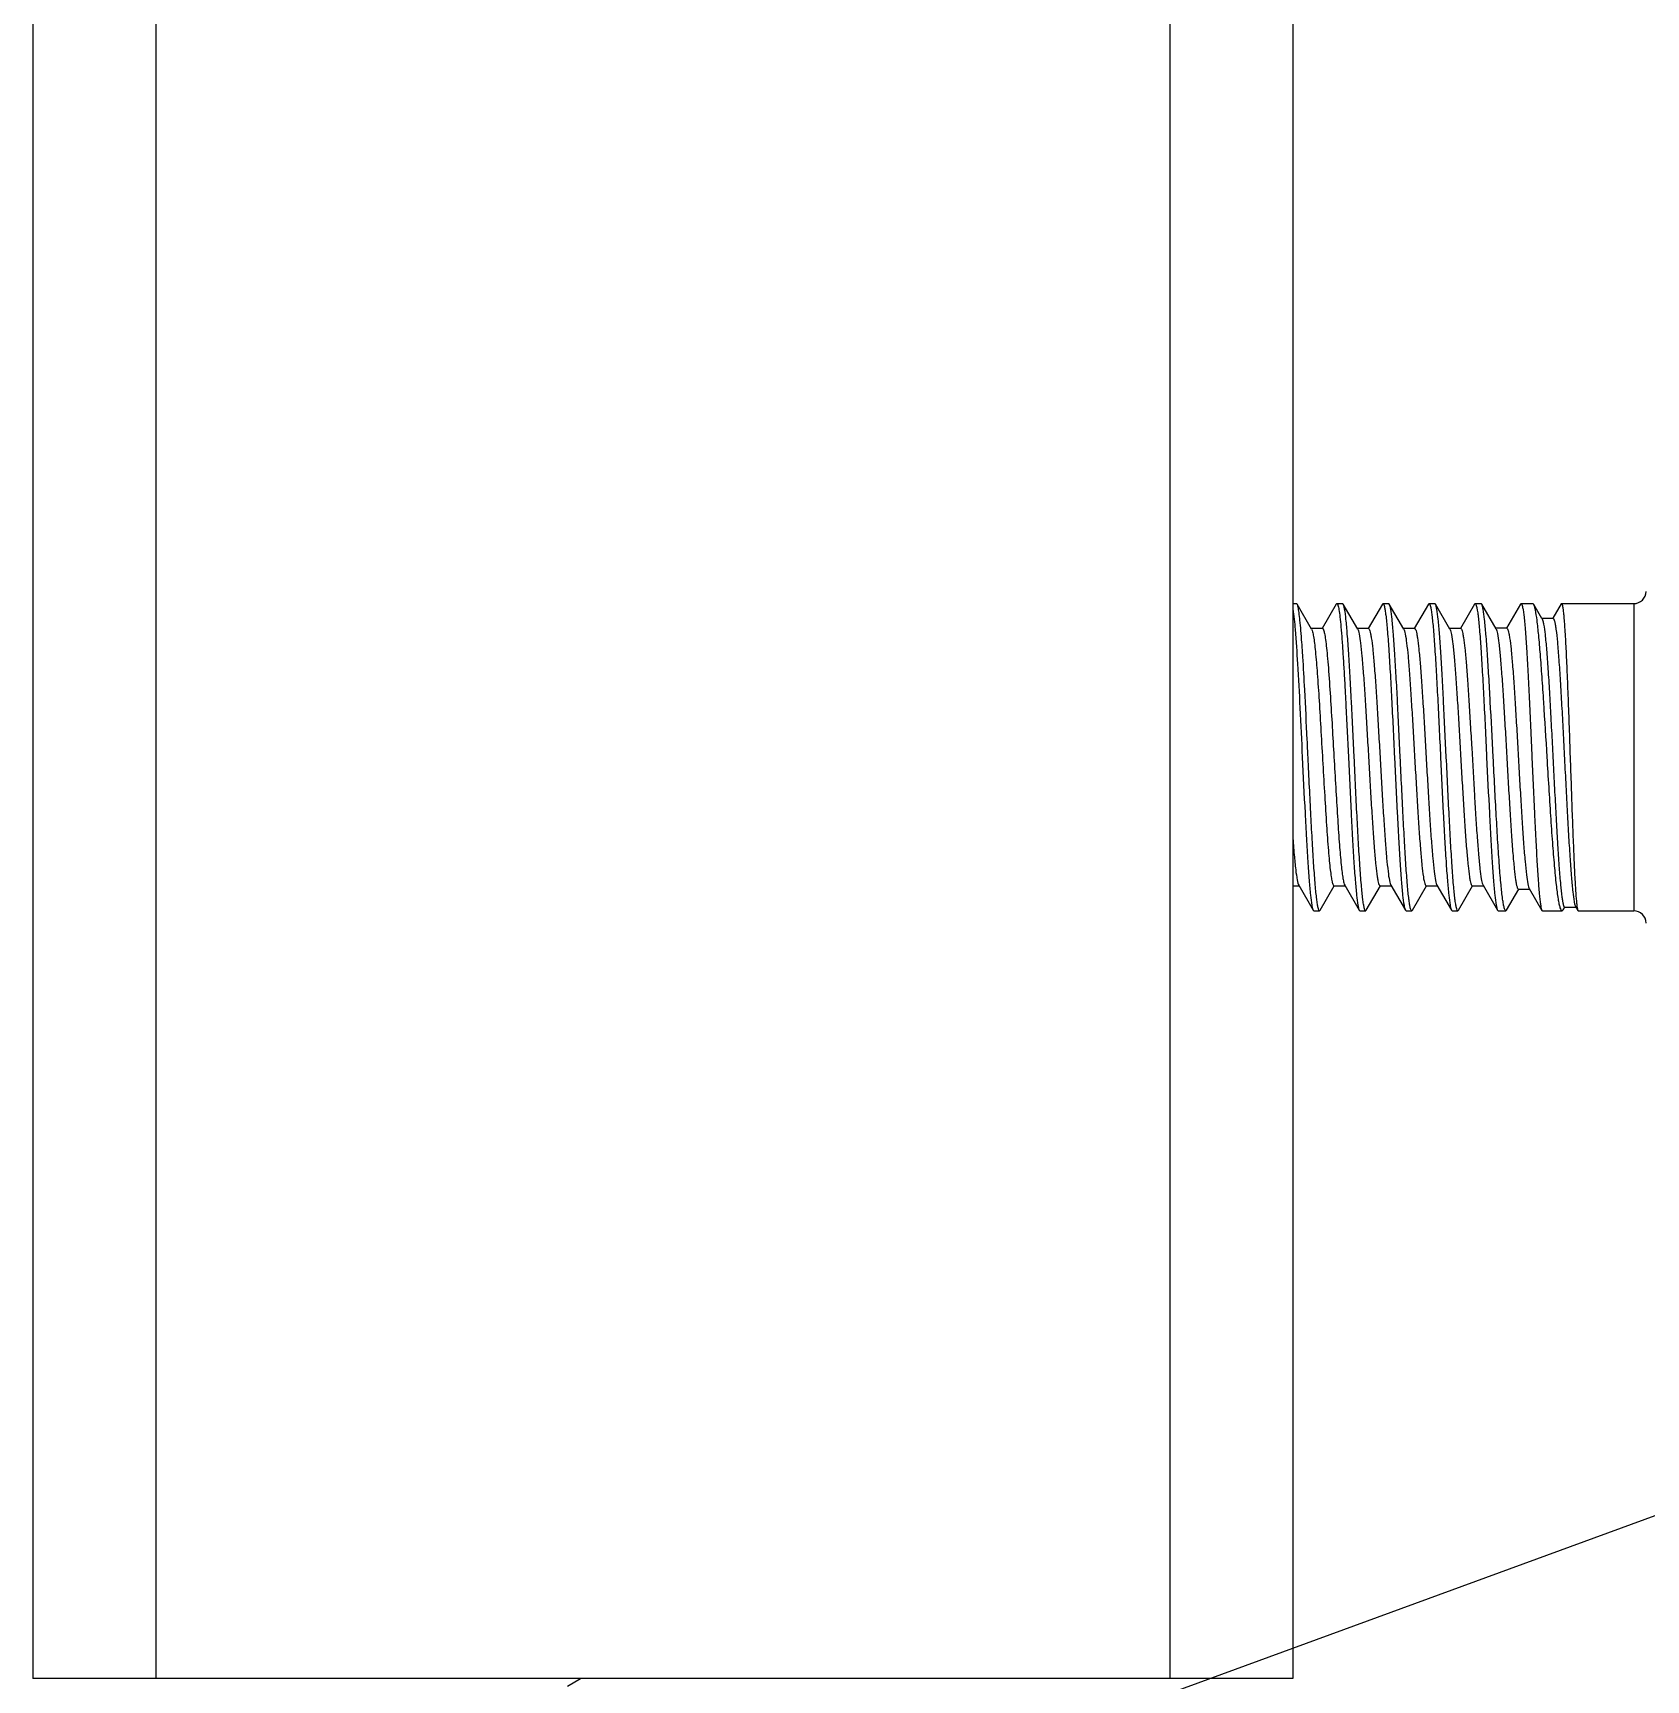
# Model space of a CAD drawing. Extents: x 4995099 to 5303443, y 4627657 to 4889583.
# Drawn here: x 5043712 to 5044493, y 4749247 to 4750045 of the extents above; entities that cross this region are included whole.
import ezdxf

# ---------------------------------------------------------------- set-up
doc = ezdxf.new("R2010")
doc.units = 0
doc.header["$LTSCALE"] = 1000
doc.header["$MEASUREMENT"] = 0
doc.layers.get('0').update_dxf_attribs({"color": 4, "linetype": 'CONTINUOUS'})

msp = doc.modelspace()

# ---------------------------------------------------------------- linework, layer by layer
at = {"linetype": 'Continuous'}
for p, q in [((5043711.9, 4754204.45), (5043711.9, 4749248.02)), ((5043771.43, 4754204.45), (5043771.43, 4749248.02)), ((5044262.57, 4754204.45), (5044262.57, 4749248.02)), ((5044322.1, 4754204.45), (5044322.1, 4749248.02)), ((5044322.1, 4749768.92), (5044323.96, 4749768.92)), ((5044331.27, 4749756.57), (5044324.25, 4749768.67)), ((5044343.2, 4749768.67), (5044336.33, 4749756.87)), ((5044343.2, 4749768.67), (5044343.49, 4749768.92)), ((5044343.49, 4749768.92), (5044346.28, 4749768.92)), ((5044346.58, 4749768.67), (5044346.28, 4749768.92)), ((5044353.59, 4749756.57), (5044346.58, 4749768.67)), ((5044365.52, 4749768.67), (5044358.65, 4749756.87)), ((5044365.52, 4749768.67), (5044365.81, 4749768.92)), ((5044365.81, 4749768.92), (5044368.61, 4749768.92)), ((5044368.9, 4749768.67), (5044368.61, 4749768.92)), ((5044375.92, 4749756.57), (5044368.9, 4749768.67)), ((5044387.85, 4749768.67), (5044380.98, 4749756.87)), ((5044387.85, 4749768.67), (5044388.14, 4749768.92)), ((5044388.14, 4749768.92), (5044390.93, 4749768.92)), ((5044391.23, 4749768.67), (5044390.93, 4749768.92)), ((5044398.24, 4749756.57), (5044391.23, 4749768.67)), ((5044410.17, 4749768.67), (5044403.3, 4749756.87)), ((5044410.17, 4749768.67), (5044410.46, 4749768.92)), ((5044410.46, 4749768.92), (5044413.33, 4749768.92)), ((5044413.64, 4749768.65), (5044413.32, 4749768.92)), ((5044420.58, 4749756.68), (5044413.64, 4749768.65)), ((5044432.44, 4749768.69), (5044425.64, 4749756.99)), ((5044432.44, 4749768.69), (5044432.72, 4749768.92)), ((5044432.72, 4749768.92), (5044438.4, 4749768.92)), ((5044438.84, 4749768.55), (5044438.4, 4749768.92)), ((5044442.78, 4749761.76), (5044438.84, 4749768.55)), ((5044452.11, 4749768.77), (5044448.07, 4749761.83)), ((5044452.11, 4749768.77), (5044452.28, 4749768.92)), ((5044452.28, 4749768.92), (5044487.3, 4749768.92)), ((5044487.3, 4749768.92), (5044487.3, 4749620.09)), ((5044336.5, 4749756.87), (5044331.09, 4749756.87)), ((5044358.83, 4749756.87), (5044353.42, 4749756.87)), ((5044381.15, 4749756.87), (5044375.74, 4749756.87)), ((5044403.47, 4749756.87), (5044398.07, 4749756.87)), ((5044398.24, 4749756.57), (5044398.31, 4749756.43)), ((5044425.81, 4749756.99), (5044420.4, 4749756.99)), ((5044448.2, 4749761.76), (5044442.78, 4749761.76)), ((5044442.94, 4749761.48), (5044442.78, 4749761.76)), ((5044448.07, 4749761.83), (5044448.03, 4749761.76)), ((5044322.1, 4749632.15), (5044325.16, 4749632.15)), ((5044324.99, 4749632.45), (5044332.03, 4749620.35)), ((5044335.42, 4749620.35), (5044342.26, 4749632.15)), ((5044342.08, 4749632.15), (5044347.49, 4749632.15)), ((5044347.32, 4749632.45), (5044354.36, 4749620.35)), ((5044357.74, 4749620.35), (5044364.58, 4749632.15)), ((5044364.41, 4749632.15), (5044369.81, 4749632.15)), ((5044369.64, 4749632.45), (5044376.68, 4749620.35)), ((5044380.06, 4749620.35), (5044386.91, 4749632.15)), ((5044386.73, 4749632.15), (5044392.14, 4749632.15)), ((5044391.96, 4749632.45), (5044399.01, 4749620.35)), ((5044402.39, 4749620.35), (5044409.23, 4749632.15)), ((5044409.06, 4749632.15), (5044414.46, 4749632.15)), ((5044414.13, 4749632.79), (5044414.29, 4749632.45)), ((5044414.29, 4749632.45), (5044421.33, 4749620.35)), ((5044425.71, 4749620.41), (5044431.59, 4749630.55)), ((5044431.42, 4749630.55), (5044436.83, 4749630.55)), ((5044436.66, 4749630.84), (5044442.8, 4749620.29)), ((5044332.03, 4749620.35), (5044332.33, 4749620.09)), ((5044332.33, 4749620.09), (5044335.12, 4749620.09)), ((5044335.42, 4749620.35), (5044335.12, 4749620.09)), ((5044354.36, 4749620.35), (5044354.65, 4749620.09)), ((5044354.65, 4749620.09), (5044357.45, 4749620.09)), ((5044357.74, 4749620.35), (5044357.45, 4749620.09)), ((5044376.68, 4749620.35), (5044376.98, 4749620.09)), ((5044376.98, 4749620.09), (5044379.77, 4749620.09)), ((5044380.06, 4749620.35), (5044379.77, 4749620.09)), ((5044399.01, 4749620.35), (5044399.3, 4749620.09)), ((5044399.3, 4749620.09), (5044402.1, 4749620.09)), ((5044402.39, 4749620.35), (5044402.1, 4749620.09)), ((5044421.33, 4749620.35), (5044421.62, 4749620.09)), ((5044421.62, 4749620.09), (5044425.34, 4749620.09)), ((5044425.71, 4749620.41), (5044425.34, 4749620.09)), ((5044442.8, 4749620.29), (5044443.02, 4749620.09)), ((5044443.02, 4749620.09), (5044452.65, 4749620.09)), ((5044453.17, 4749620.55), (5044452.65, 4749620.09)), ((5044453.17, 4749620.55), (5044453.92, 4749621.83)), ((5044453.81, 4749621.9), (5044459.24, 4749621.9)), ((5044459.09, 4749622.16), (5044460.22, 4749620.21)), ((5044460.22, 4749620.21), (5044460.35, 4749620.09)), ((5044460.35, 4749620.09), (5044487.3, 4749620.09)), ((5044322.1, 4749248.02), (5043711.9, 4749248.02)), ((5043970.79, 4749244.36), (5043977.11, 4749248.02))]:
    msp.add_line(p, q, dxfattribs=at)
msp.add_lwpolyline([(5044153.32, 4749200.87), (5045316.13, 4749626.82)])
for centre, start, end in [((5044487.3, 4749774.88), 270, 0), ((5044487.3, 4749614.14), 0, 90)]:
    msp.add_arc(centre, 5.95, start, end, dxfattribs=at)
for points, knots in [([(5044322.1, 4749766.37), (5044322.71, 4749763.06), (5044323.47, 4749754.17), (5044324.57, 4749738.19), (5044325.64, 4749717.57), (5044326.36, 4749702.48), (5044326.74, 4749694.51)], [0, 0, 0, 0, 0.140047, 0.370694, 0.667791, 1, 1, 1, 1]), ([(5044324.25, 4749768.67), (5044324.23, 4749768.71), (5044324.16, 4749768.82), (5044324.05, 4749768.92), (5044323.96, 4749768.92)], [0, 0, 0, 0, 0.33644, 1, 1, 1, 1]), ([(5044327.93, 4749727.19), (5044327.64, 4749732.52), (5044327.22, 4749740.14), (5044326.58, 4749749.73), (5044326.13, 4749755.62), (5044325.68, 4749760.48), (5044325.26, 4749764.27), (5044324.81, 4749766.87), (5044324.5, 4749768.24), (5044324.25, 4749768.67)], [0, 0, 0, 0, 0.384278, 0.548795, 0.691198, 0.809122, 0.900672, 0.964483, 1, 1, 1, 1]), ([(5044343.49, 4749768.92), (5044343.59, 4749768.92), (5044343.83, 4749768.66), (5044344.16, 4749767.72), (5044344.59, 4749765.59), (5044345.04, 4749762.07), (5044345.53, 4749757.23), (5044346.01, 4749751.17), (5044346.49, 4749744.01), (5044346.98, 4749735.9), (5044347.3, 4749730.18), (5044347.45, 4749727.19)], [0, 0, 0, 0, 0.007293, 0.021459, 0.073997, 0.159035, 0.275243, 0.420481, 0.591942, 0.786408, 1, 1, 1, 1]), ([(5044351.87, 4749694.51), (5044351.43, 4749703.53), (5044350.81, 4749716.67), (5044349.92, 4749733.47), (5044349.28, 4749744.34), (5044348.64, 4749753.49), (5044348.01, 4749760.61), (5044347.47, 4749765.16), (5044346.98, 4749767.58), (5044346.74, 4749768.4), (5044346.58, 4749768.67)], [0, 0, 0, 0, 0.363934, 0.530187, 0.678191, 0.802879, 0.899992, 0.966292, 0.987243, 1, 1, 1, 1]), ([(5044365.81, 4749768.92), (5044365.98, 4749768.92), (5044366.31, 4749768.32), (5044366.57, 4749767.31), (5044366.92, 4749765.48), (5044367.24, 4749763.05), (5044367.59, 4749759.93), (5044368.08, 4749754.56), (5044368.67, 4749746.46), (5044369.35, 4749735.33), (5044370.03, 4749722.62), (5044370.71, 4749708.84), (5044371.16, 4749699.35), (5044371.39, 4749694.51)], [0, 0, 0, 0, 0.006687, 0.021748, 0.045922, 0.079138, 0.121135, 0.17154, 0.295605, 0.446631, 0.618866, 0.805704, 1, 1, 1, 1]), ([(5044374.19, 4749694.51), (5044373.76, 4749703.53), (5044373.13, 4749716.67), (5044372.24, 4749733.47), (5044371.6, 4749744.34), (5044370.97, 4749753.49), (5044370.33, 4749760.61), (5044369.8, 4749765.16), (5044369.3, 4749767.58), (5044369.06, 4749768.4), (5044368.9, 4749768.67)], [0, 0, 0, 0, 0.363936, 0.530191, 0.678194, 0.802878, 0.899991, 0.966291, 0.987243, 1, 1, 1, 1]), ([(5044388.14, 4749768.92), (5044388.3, 4749768.92), (5044388.63, 4749768.32), (5044388.89, 4749767.31), (5044389.24, 4749765.48), (5044389.57, 4749763.05), (5044389.91, 4749759.93), (5044390.4, 4749754.56), (5044390.99, 4749746.46), (5044391.67, 4749735.33), (5044392.35, 4749722.62), (5044393.03, 4749708.84), (5044393.49, 4749699.35), (5044393.72, 4749694.51)], [0, 0, 0, 0, 0.006686, 0.021748, 0.045922, 0.079137, 0.121134, 0.171539, 0.2956, 0.446625, 0.618862, 0.805702, 1, 1, 1, 1]), ([(5044396.51, 4749694.51), (5044396.08, 4749703.53), (5044395.46, 4749716.67), (5044394.57, 4749733.47), (5044393.92, 4749744.34), (5044393.29, 4749753.49), (5044392.66, 4749760.61), (5044392.12, 4749765.16), (5044391.63, 4749767.58), (5044391.39, 4749768.4), (5044391.23, 4749768.67)], [0, 0, 0, 0, 0.363938, 0.530193, 0.678196, 0.802878, 0.89999, 0.96629, 0.987243, 1, 1, 1, 1]), ([(5044410.46, 4749768.92), (5044410.63, 4749768.92), (5044410.96, 4749768.32), (5044411.22, 4749767.31), (5044411.57, 4749765.48), (5044411.89, 4749763.05), (5044412.24, 4749759.93), (5044412.73, 4749754.56), (5044413.32, 4749746.46), (5044413.99, 4749735.33), (5044414.68, 4749722.62), (5044415.36, 4749708.84), (5044415.81, 4749699.35), (5044416.04, 4749694.51)], [0, 0, 0, 0, 0.006686, 0.021748, 0.045923, 0.079138, 0.121135, 0.171539, 0.295599, 0.446623, 0.618861, 0.805701, 1, 1, 1, 1]), ([(5044419.21, 4749694.51), (5044418.75, 4749703.51), (5044418.08, 4749716.63), (5044417.13, 4749733.4), (5044416.45, 4749744.26), (5044415.79, 4749753.42), (5044415.12, 4749760.54), (5044414.57, 4749765.11), (5044414.05, 4749767.55), (5044413.8, 4749768.37), (5044413.64, 4749768.65)], [0, 0, 0, 0, 0.36329, 0.529314, 0.6772, 0.8019, 0.899174, 0.965796, 0.986969, 1, 1, 1, 1]), ([(5044432.72, 4749768.92), (5044432.88, 4749768.92), (5044433.2, 4749768.32), (5044433.45, 4749767.31), (5044433.79, 4749765.48), (5044434.1, 4749763.05), (5044434.43, 4749759.93), (5044434.89, 4749754.56), (5044435.45, 4749746.46), (5044436.09, 4749735.33), (5044436.73, 4749722.62), (5044437.36, 4749708.84), (5044437.78, 4749699.35), (5044438, 4749694.51)], [0, 0, 0, 0, 0.006577, 0.021598, 0.045743, 0.078947, 0.120936, 0.171341, 0.295421, 0.446481, 0.618759, 0.805647, 1, 1, 1, 1]), ([(5044445.36, 4749694.51), (5044444.82, 4749703.42), (5044444.03, 4749716.41), (5044442.93, 4749733.05), (5044442.13, 4749743.85), (5044441.35, 4749753), (5044440.57, 4749760.18), (5044439.91, 4749764.83), (5044439.31, 4749767.36), (5044439.02, 4749768.24), (5044438.84, 4749768.55)], [0, 0, 0, 0, 0.359931, 0.524763, 0.672002, 0.796741, 0.894844, 0.963163, 0.985535, 1, 1, 1, 1]), ([(5044452.28, 4749768.92), (5044452.43, 4749768.92), (5044452.66, 4749768.27), (5044452.87, 4749767.33), (5044453.14, 4749765.47), (5044453.39, 4749763.05), (5044453.65, 4749759.93), (5044454.03, 4749754.56), (5044454.47, 4749746.46), (5044454.98, 4749735.33), (5044455.48, 4749722.62), (5044455.98, 4749708.84), (5044456.31, 4749699.35), (5044456.48, 4749694.51)], [0, 0, 0, 0, 0.006021, 0.020821, 0.044863, 0.078011, 0.119986, 0.170402, 0.294571, 0.445788, 0.618273, 0.805395, 1, 1, 1, 1]), ([(5044331.27, 4749756.57), (5044331.5, 4749756.18), (5044331.82, 4749754.98), (5044332.25, 4749752.73), (5044332.68, 4749749.53), (5044333.32, 4749743.56), (5044334.07, 4749734.25), (5044334.61, 4749726.3), (5044334.89, 4749721.89)], [0, 0, 0, 0, 0.038835, 0.104857, 0.1976, 0.315752, 0.620526, 1, 1, 1, 1]), ([(5044336.5, 4749756.87), (5044336.76, 4749756.87), (5044337.2, 4749755.8), (5044337.58, 4749754.17), (5044338.07, 4749751.09), (5044338.53, 4749747.08), (5044339.02, 4749741.99), (5044339.71, 4749733.49), (5044340.16, 4749726.69), (5044340.47, 4749721.89)], [0, 0, 0, 0, 0.022134, 0.075093, 0.160257, 0.276417, 0.421479, 0.592671, 1, 1, 1, 1]), ([(5044353.59, 4749756.57), (5044353.75, 4749756.3), (5044354, 4749755.54), (5044354.5, 4749753.31), (5044355.05, 4749749.2), (5044355.7, 4749742.85), (5044356.35, 4749734.75), (5044357.01, 4749725.2), (5044357.67, 4749714.55), (5044358.33, 4749703.17), (5044359, 4749691.48), (5044359.66, 4749679.9), (5044360.32, 4749668.85), (5044360.98, 4749658.72), (5044361.64, 4749649.88), (5044362.28, 4749642.65), (5044362.86, 4749637.75), (5044363.34, 4749634.85), (5044363.68, 4749633.42), (5044363.93, 4749632.59), (5044364.26, 4749632.15), (5044364.41, 4749632.15)], [0, 0, 0, 0, 0.007395, 0.019019, 0.054844, 0.106491, 0.172173, 0.249556, 0.335869, 0.428015, 0.522682, 0.616468, 0.706, 0.788063, 0.859716, 0.918399, 0.962047, 0.977755, 0.989231, 0.996485, 1, 1, 1, 1]), ([(5044358.83, 4749756.87), (5044358.97, 4749756.87), (5044359.3, 4749756.43), (5044359.55, 4749755.6), (5044359.9, 4749754.17), (5044360.37, 4749751.27), (5044360.95, 4749746.36), (5044361.59, 4749739.14), (5044362.25, 4749730.29), (5044362.91, 4749720.16), (5044363.57, 4749709.11), (5044364.24, 4749697.53), (5044364.9, 4749685.84), (5044365.56, 4749674.46), (5044366.22, 4749663.8), (5044366.88, 4749654.26), (5044367.53, 4749646.16), (5044368.18, 4749639.81), (5044368.73, 4749635.7), (5044369.23, 4749633.48), (5044369.48, 4749632.72), (5044369.64, 4749632.45)], [0, 0, 0, 0, 0.003516, 0.010771, 0.022251, 0.037961, 0.081618, 0.140314, 0.21198, 0.294058, 0.383605, 0.477402, 0.572078, 0.664229, 0.750542, 0.827917, 0.893586, 0.945213, 0.981012, 0.992619, 1, 1, 1, 1]), ([(5044375.92, 4749756.57), (5044376.07, 4749756.3), (5044376.32, 4749755.54), (5044376.83, 4749753.31), (5044377.38, 4749749.2), (5044378.03, 4749742.85), (5044378.67, 4749734.75), (5044379.33, 4749725.2), (5044379.99, 4749714.55), (5044380.66, 4749703.17), (5044381.32, 4749691.48), (5044381.99, 4749679.9), (5044382.65, 4749668.85), (5044383.31, 4749658.72), (5044383.96, 4749649.88), (5044384.61, 4749642.65), (5044385.18, 4749637.75), (5044385.66, 4749634.85), (5044386, 4749633.42), (5044386.26, 4749632.59), (5044386.58, 4749632.15), (5044386.73, 4749632.15)], [0, 0, 0, 0, 0.007397, 0.019019, 0.054844, 0.106491, 0.172173, 0.249556, 0.335869, 0.428015, 0.522683, 0.616468, 0.706, 0.788064, 0.859716, 0.918399, 0.962047, 0.977754, 0.989232, 0.996484, 1, 1, 1, 1]), ([(5044381.15, 4749756.87), (5044381.3, 4749756.87), (5044381.62, 4749756.43), (5044381.88, 4749755.6), (5044382.22, 4749754.17), (5044382.7, 4749751.27), (5044383.27, 4749746.36), (5044383.92, 4749739.14), (5044384.57, 4749730.29), (5044385.23, 4749720.16), (5044385.9, 4749709.11), (5044386.56, 4749697.53), (5044387.22, 4749685.84), (5044387.89, 4749674.46), (5044388.55, 4749663.8), (5044389.21, 4749654.26), (5044389.86, 4749646.16), (5044390.5, 4749639.81), (5044391.06, 4749635.7), (5044391.56, 4749633.48), (5044391.81, 4749632.72), (5044391.96, 4749632.45)], [0, 0, 0, 0, 0.003515, 0.010771, 0.022249, 0.037962, 0.081619, 0.140314, 0.21198, 0.294058, 0.383605, 0.477402, 0.572078, 0.664229, 0.750541, 0.827917, 0.893586, 0.945213, 0.981012, 0.992621, 1, 1, 1, 1]), ([(5044398.31, 4749756.43), (5044398.69, 4749755.66), (5044399.12, 4749753.25), (5044399.78, 4749748.72), (5044400.4, 4749742.22), (5044401.05, 4749734.05), (5044401.7, 4749724.46), (5044402.36, 4749713.81), (5044403.02, 4749702.48), (5044403.68, 4749690.86), (5044404.34, 4749679.37), (5044405, 4749668.42), (5044405.65, 4749658.4), (5044406.31, 4749649.66), (5044406.95, 4749642.52), (5044407.52, 4749637.68), (5044407.99, 4749634.81), (5044408.33, 4749633.41), (5044408.59, 4749632.58), (5044408.91, 4749632.15), (5044409.06, 4749632.15)], [0, 0, 0, 0, 0.020603, 0.057806, 0.110504, 0.176892, 0.254638, 0.340995, 0.432905, 0.527106, 0.620258, 0.709056, 0.790352, 0.861271, 0.919315, 0.962468, 0.977994, 0.989339, 0.996513, 1, 1, 1, 1]), ([(5044403.47, 4749756.87), (5044403.62, 4749756.87), (5044403.94, 4749756.45), (5044404.19, 4749755.63), (5044404.53, 4749754.25), (5044405, 4749751.43), (5044405.57, 4749746.67), (5044406.2, 4749739.63), (5044406.85, 4749731.02), (5044407.5, 4749721.13), (5044408.15, 4749710.31), (5044409.02, 4749695.13), (5044409.87, 4749680.01), (5044410.77, 4749665.49), (5044411.41, 4749655.87), (5044412.06, 4749647.6), (5044412.68, 4749640.96), (5044413.33, 4749636.21), (5044413.78, 4749633.67), (5044414.13, 4749632.79)], [0, 0, 0, 0, 0.003451, 0.010528, 0.02171, 0.037015, 0.079558, 0.136815, 0.206829, 0.287179, 0.375068, 0.467432, 0.652658, 0.739058, 0.81724, 0.884486, 0.938474, 0.977372, 1, 1, 1, 1]), ([(5044420.58, 4749756.68), (5044420.74, 4749756.41), (5044420.99, 4749755.64), (5044421.5, 4749753.37), (5044422.05, 4749749.17), (5044422.71, 4749742.69), (5044423.36, 4749734.43), (5044424.03, 4749724.7), (5044424.69, 4749713.85), (5044425.36, 4749702.29), (5044426.03, 4749690.43), (5044426.69, 4749678.69), (5044427.36, 4749667.51), (5044428.02, 4749657.28), (5044428.67, 4749648.37), (5044429.31, 4749641.1), (5044429.89, 4749636.17), (5044430.36, 4749633.25), (5044430.7, 4749631.82), (5044430.95, 4749630.99), (5044431.28, 4749630.55), (5044431.42, 4749630.55)], [0, 0, 0, 0, 0.007409, 0.01909, 0.055149, 0.107148, 0.173245, 0.251046, 0.337725, 0.430132, 0.524922, 0.618672, 0.708016, 0.789761, 0.861007, 0.919255, 0.962504, 0.978047, 0.989392, 0.996551, 1, 1, 1, 1]), ([(5044425.81, 4749756.99), (5044425.96, 4749756.99), (5044426.29, 4749756.54), (5044426.55, 4749755.68), (5044426.9, 4749754.22), (5044427.38, 4749751.25), (5044427.96, 4749746.24), (5044428.61, 4749738.85), (5044429.27, 4749729.83), (5044429.94, 4749719.51), (5044430.6, 4749708.26), (5044431.27, 4749696.49), (5044431.94, 4749684.64), (5044432.6, 4749673.12), (5044433.26, 4749662.36), (5044433.92, 4749652.73), (5044434.57, 4749644.58), (5044435.21, 4749638.21), (5044435.76, 4749634.09), (5044436.26, 4749631.87), (5044436.51, 4749631.11), (5044436.66, 4749630.84)], [0, 0, 0, 0, 0.003529, 0.010847, 0.022435, 0.038293, 0.08234, 0.141503, 0.213655, 0.296174, 0.386062, 0.480058, 0.574763, 0.666765, 0.752768, 0.829708, 0.894868, 0.945981, 0.981331, 0.99276, 1, 1, 1, 1]), ([(5044442.94, 4749761.48), (5044443.1, 4749761.19), (5044443.36, 4749760.35), (5044443.89, 4749757.85), (5044444.45, 4749753.18), (5044445.12, 4749745.95), (5044445.78, 4749736.71), (5044446.46, 4749725.84), (5044447.13, 4749713.73), (5044447.8, 4749700.86), (5044448.47, 4749687.69), (5044449.14, 4749674.7), (5044449.8, 4749662.36), (5044450.45, 4749651.11), (5044451.1, 4749641.34), (5044451.74, 4749633.39), (5044452.3, 4749628.01), (5044452.77, 4749624.84), (5044453.1, 4749623.28), (5044453.34, 4749622.39), (5044453.66, 4749621.9), (5044453.81, 4749621.9)], [0, 0, 0, 0, 0.007107, 0.018639, 0.0548, 0.107312, 0.174177, 0.252841, 0.34033, 0.433375, 0.528546, 0.622381, 0.711512, 0.792794, 0.863403, 0.920942, 0.963521, 0.978774, 0.989867, 0.996808, 1, 1, 1, 1]), ([(5044448.2, 4749761.76), (5044448.36, 4749761.76), (5044448.69, 4749761.23), (5044448.95, 4749760.28), (5044449.31, 4749758.6), (5044449.8, 4749755.23), (5044450.4, 4749749.54), (5044451.06, 4749741.18), (5044451.73, 4749731.01), (5044452.4, 4749719.42), (5044453.07, 4749706.85), (5044453.74, 4749693.76), (5044454.41, 4749680.62), (5044455.08, 4749667.93), (5044455.73, 4749656.13), (5044456.39, 4749645.63), (5044457.03, 4749636.8), (5044457.66, 4749629.95), (5044458.2, 4749625.55), (5044458.69, 4749623.21), (5044458.93, 4749622.42), (5044459.09, 4749622.16)], [0, 0, 0, 0, 0.00344, 0.010899, 0.022787, 0.039077, 0.08427, 0.144807, 0.218371, 0.302169, 0.393053, 0.48765, 0.582499, 0.674175, 0.759417, 0.835242, 0.899047, 0.9487, 0.982621, 0.993382, 1, 1, 1, 1]), ([(5044329.54, 4749694.51), (5044329.41, 4749697.32), (5044328.89, 4749708.22), (5044328.36, 4749719.11), (5044327.93, 4749727.19)], [0, 0, 0, 0, 0.258222, 1, 1, 1, 1]), ([(5044347.45, 4749727.19), (5044347.59, 4749724.59), (5044348.15, 4749713.7), (5044348.67, 4749702.8), (5044349.07, 4749694.51)], [0, 0, 0, 0, 0.238495, 1, 1, 1, 1]), ([(5044334.89, 4749721.89), (5044335.2, 4749716.92), (5044335.81, 4749706.72), (5044336.68, 4749691.35), (5044337.55, 4749676.18), (5044338.42, 4749662.18), (5044339.17, 4749651.66), (5044339.79, 4749644.5), (5044340.24, 4749640.25), (5044340.66, 4749636.92), (5044341.11, 4749634.38), (5044341.45, 4749633.01), (5044341.86, 4749632.15), (5044342.08, 4749632.15)], [0, 0, 0, 0, 0.165501, 0.339784, 0.511803, 0.670616, 0.80615, 0.862438, 0.909852, 0.947659, 0.975319, 0.992557, 1, 1, 1, 1]), ([(5044340.47, 4749721.89), (5044341.08, 4749712.2), (5044341.91, 4749697.56), (5044343.01, 4749678.3), (5044343.83, 4749664.7), (5044344.66, 4749652.81), (5044345.37, 4749644.31), (5044345.98, 4749638.88), (5044346.39, 4749635.97), (5044346.8, 4749633.91), (5044347.1, 4749632.81), (5044347.32, 4749632.45)], [0, 0, 0, 0, 0.324453, 0.489839, 0.64461, 0.779868, 0.887864, 0.929656, 0.962499, 0.985988, 1, 1, 1, 1]), ([(5044326.74, 4749694.51), (5044327.18, 4749685.49), (5044327.8, 4749672.35), (5044328.69, 4749655.54), (5044329.34, 4749644.67), (5044329.97, 4749635.52), (5044330.6, 4749628.41), (5044331.14, 4749623.85), (5044331.63, 4749621.43), (5044331.88, 4749620.62), (5044332.03, 4749620.35)], [0, 0, 0, 0, 0.363997, 0.530272, 0.678287, 0.802974, 0.90007, 0.966338, 0.987267, 1, 1, 1, 1]), ([(5044335.12, 4749620.09), (5044334.96, 4749620.09), (5044334.63, 4749620.7), (5044334.37, 4749621.71), (5044334.02, 4749623.54), (5044333.69, 4749625.97), (5044333.35, 4749629.09), (5044332.86, 4749634.46), (5044332.27, 4749642.56), (5044331.59, 4749653.69), (5044330.91, 4749666.4), (5044330.23, 4749680.18), (5044329.77, 4749689.67), (5044329.54, 4749694.51)], [0, 0, 0, 0, 0.006687, 0.021749, 0.045924, 0.07914, 0.121138, 0.171544, 0.295611, 0.44664, 0.618872, 0.805705, 1, 1, 1, 1]), ([(5044349.07, 4749694.51), (5044349.5, 4749685.49), (5044350.13, 4749672.35), (5044351.01, 4749655.55), (5044351.66, 4749644.67), (5044352.29, 4749635.52), (5044352.93, 4749628.41), (5044353.46, 4749623.85), (5044353.96, 4749621.43), (5044354.2, 4749620.62), (5044354.36, 4749620.35)], [0, 0, 0, 0, 0.363992, 0.530264, 0.678281, 0.802969, 0.900068, 0.966337, 0.987267, 1, 1, 1, 1]), ([(5044357.45, 4749620.09), (5044357.28, 4749620.09), (5044356.95, 4749620.7), (5044356.69, 4749621.71), (5044356.34, 4749623.54), (5044356.01, 4749625.97), (5044355.67, 4749629.09), (5044355.18, 4749634.46), (5044354.59, 4749642.56), (5044353.91, 4749653.69), (5044353.23, 4749666.4), (5044352.55, 4749680.18), (5044352.1, 4749689.67), (5044351.87, 4749694.51)], [0, 0, 0, 0, 0.006687, 0.02175, 0.045925, 0.079141, 0.121139, 0.171544, 0.29561, 0.446639, 0.618874, 0.805705, 1, 1, 1, 1]), ([(5044371.39, 4749694.51), (5044371.82, 4749685.49), (5044372.45, 4749672.35), (5044373.34, 4749655.55), (5044373.98, 4749644.67), (5044374.62, 4749635.52), (5044375.25, 4749628.41), (5044375.79, 4749623.85), (5044376.28, 4749621.43), (5044376.52, 4749620.62), (5044376.68, 4749620.35)], [0, 0, 0, 0, 0.36399, 0.530265, 0.678283, 0.80297, 0.900067, 0.966336, 0.987267, 1, 1, 1, 1]), ([(5044379.77, 4749620.09), (5044379.6, 4749620.09), (5044379.28, 4749620.7), (5044379.02, 4749621.71), (5044378.66, 4749623.54), (5044378.34, 4749625.97), (5044377.99, 4749629.09), (5044377.5, 4749634.46), (5044376.91, 4749642.56), (5044376.24, 4749653.69), (5044375.56, 4749666.4), (5044374.87, 4749680.18), (5044374.42, 4749689.67), (5044374.19, 4749694.51)], [0, 0, 0, 0, 0.006687, 0.02175, 0.045926, 0.079142, 0.121139, 0.171543, 0.295606, 0.446635, 0.618871, 0.805705, 1, 1, 1, 1]), ([(5044393.72, 4749694.51), (5044394.15, 4749685.49), (5044394.77, 4749672.35), (5044395.66, 4749655.54), (5044396.31, 4749644.67), (5044396.94, 4749635.52), (5044397.58, 4749628.41), (5044398.11, 4749623.85), (5044398.61, 4749621.43), (5044398.85, 4749620.62), (5044399.01, 4749620.35)], [0, 0, 0, 0, 0.363992, 0.53027, 0.678287, 0.802972, 0.900066, 0.966335, 0.987267, 1, 1, 1, 1]), ([(5044402.1, 4749620.09), (5044401.93, 4749620.09), (5044401.6, 4749620.7), (5044401.34, 4749621.71), (5044400.99, 4749623.54), (5044400.66, 4749625.97), (5044400.32, 4749629.09), (5044399.83, 4749634.46), (5044399.24, 4749642.56), (5044398.56, 4749653.69), (5044397.88, 4749666.4), (5044397.2, 4749680.18), (5044396.75, 4749689.67), (5044396.51, 4749694.51)], [0, 0, 0, 0, 0.006687, 0.021749, 0.045924, 0.07914, 0.121137, 0.17154, 0.295601, 0.446627, 0.618864, 0.805703, 1, 1, 1, 1]), ([(5044416.04, 4749694.51), (5044416.47, 4749685.49), (5044417.1, 4749672.35), (5044417.99, 4749655.54), (5044418.63, 4749644.67), (5044419.27, 4749635.52), (5044419.9, 4749628.41), (5044420.43, 4749623.85), (5044420.93, 4749621.43), (5044421.17, 4749620.62), (5044421.33, 4749620.35)], [0, 0, 0, 0, 0.363998, 0.530276, 0.678291, 0.802973, 0.900067, 0.966336, 0.987267, 1, 1, 1, 1]), ([(5044425.34, 4749620.09), (5044425.17, 4749620.09), (5044424.79, 4749620.67), (5044424.5, 4749621.71), (5044424.11, 4749623.53), (5044423.56, 4749627.21), (5044422.9, 4749633.42), (5044422.17, 4749642.56), (5044421.43, 4749653.69), (5044420.69, 4749666.39), (5044419.95, 4749680.18), (5044419.46, 4749689.67), (5044419.21, 4749694.51)], [0, 0, 0, 0, 0.007081, 0.022303, 0.046557, 0.07981, 0.172207, 0.296205, 0.44712, 0.619207, 0.805877, 1, 1, 1, 1]), ([(5044438, 4749694.51), (5044438.4, 4749685.43), (5044438.97, 4749672.22), (5044439.79, 4749655.32), (5044440.37, 4749644.42), (5044440.95, 4749635.26), (5044441.45, 4749628.88), (5044441.88, 4749624.89), (5044442.16, 4749622.79), (5044442.44, 4749621.32), (5044442.65, 4749620.54), (5044442.8, 4749620.29)], [0, 0, 0, 0, 0.366142, 0.533181, 0.681612, 0.806274, 0.90284, 0.939518, 0.968031, 0.988196, 1, 1, 1, 1]), ([(5044452.65, 4749620.09), (5044452.45, 4749620.09), (5044452, 4749620.63), (5044451.64, 4749621.71), (5044451.17, 4749623.52), (5044450.52, 4749627.21), (5044449.74, 4749633.42), (5044448.87, 4749642.55), (5044447.99, 4749653.69), (5044447.11, 4749666.39), (5044446.23, 4749680.18), (5044445.65, 4749689.67), (5044445.36, 4749694.51)], [0, 0, 0, 0, 0.007835, 0.023392, 0.047821, 0.08116, 0.173569, 0.297436, 0.448123, 0.619913, 0.806242, 1, 1, 1, 1]), ([(5044456.48, 4749694.51), (5044456.64, 4749689.84), (5044456.96, 4749680.66), (5044457.43, 4749667.3), (5044457.9, 4749654.92), (5044458.35, 4749643.95), (5044458.8, 4749634.8), (5044459.19, 4749628.46), (5044459.52, 4749624.53), (5044459.73, 4749622.51), (5044459.95, 4749621.14), (5044460.09, 4749620.42), (5044460.22, 4749620.21)], [0, 0, 0, 0, 0.188442, 0.370144, 0.538605, 0.687798, 0.812406, 0.907981, 0.943781, 0.971161, 0.989909, 1, 1, 1, 1]), ([(5044322.1, 4749656.34), (5044322.32, 4749653.28), (5044322.74, 4749647.8), (5044323.43, 4749640.68), (5044324.02, 4749636.07), (5044324.56, 4749633.58), (5044324.82, 4749632.74), (5044324.99, 4749632.45)], [0, 0, 0, 0, 0.381828, 0.682922, 0.89127, 0.958208, 1, 1, 1, 1])]:
    msp.add_open_spline(points, degree=3, knots=knots, dxfattribs=at)

doc.saveas('drawing.dxf')
